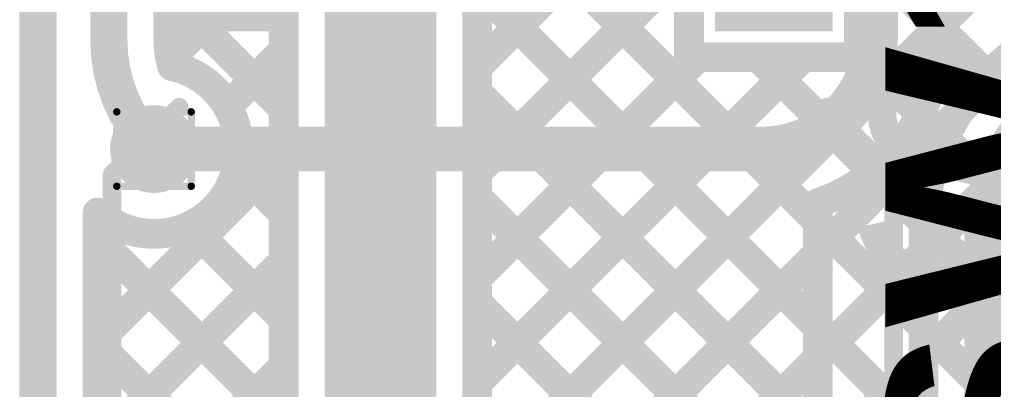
# Model space of a CAD drawing. Header units: inches. Extents: x -17 to 443, y -40 to 218.
# Drawn here: x 85.28 to 91.93, y 149.84 to 152.37 of the extents above; entities that cross this region are included whole.
import ezdxf

# ---------------------------------------------------------------- set-up
doc = ezdxf.new("R2010")
doc.units = ezdxf.units.IN
for name, color, linetype in [('Bottom Layer', 5, 'Continuous'), ('Drill Drawing', 1, 'Continuous'), ('Fabrication', 76, 'Continuous'), ('Top Layer', 1, 'Continuous'), ('Top Overlay', 2, 'Continuous'), ('Top Solder', 216, 'Continuous'), ('Via Holes', 16, 'Continuous')]:
    doc.layers.add(name, color=color, linetype=linetype)
doc.styles.add('Arial', font='', dxfattribs={"height": 0.2})
doc.styles.add('Arial Black_Bold', font='', dxfattribs={"height": 0.2})
doc.styles.get('Arial').set_extended_font_data('Arial')
doc.styles.get('Arial Black_Bold').set_extended_font_data('Arial Black', bold=True)

# ---------------------------------------------------------------- blocks, each defined once
blk = doc.blocks.new('TC_0522C_1_7_260G__87')
at = {"layer": 'Top Solder'}
for points in [[(2.3984, 2.2516), (3.6016, 2.2516), (3.6016, 1.4484), (2.3984, 1.4484)], [(2.3984, -1.4484), (3.6016, -1.4484), (3.6016, -2.2516), (2.3984, -2.2516)]]:
    blk.add_hatch(color=216, dxfattribs=at).paths.add_polyline_path(points)
at = {"layer": 'Top Overlay', "const_width": 0.127}
for points in [[(-1.4224, 2.667), (1.4224, 2.667)], [(1.4224, 2.667), (1.8796, 2.2098)], [(1.8796, -2.2098), (1.4224, -2.667)], [(-1.4224, -2.667), (1.4224, -2.667)]]:
    blk.add_lwpolyline(points, dxfattribs=at)
at = {"layer": 'Top Overlay', "const_width": 0.0635}
for points in [[(1.3906, 2.667, 1), (1.4542, 2.667, 1)], [(1.3906, 2.667, 1), (1.4542, 2.667, 1)], [(1.8478, 2.2098, 1), (1.9114, 2.2098, 1)], [(1.8478, -2.2098, 1), (1.9114, -2.2098, 1)], [(1.3906, -2.667, 1), (1.4542, -2.667, 1)], [(1.3906, -2.667, 1), (1.4542, -2.667, 1)]]:
    blk.add_lwpolyline(points, format="xyb", close=True, dxfattribs=at)

msp = doc.modelspace()

# ---------------------------------------------------------------- hatches: boundary and pattern name
at = {"layer": 'Bottom Layer'}
h = msp.add_hatch(color=5, dxfattribs=at)
edge = h.paths.add_edge_path()
edge.add_arc((86.1957, 151.4869), 0.3, 0, 360)
at = {"layer": 'Top Layer'}
h = msp.add_hatch(color=1, dxfattribs=at)
edge = h.paths.add_edge_path()
edge.add_arc((86.1957, 151.4869), 0.3, 0, 360)
at = {"layer": 'Via Holes'}
h = msp.add_hatch(color=7, dxfattribs=at)
edge = h.paths.add_edge_path()
edge.add_arc((86.1957, 151.4869), 0.15, 0, 360)

# ---------------------------------------------------------------- linework, layer by layer
at = {"layer": 'Bottom Layer'}
for points, const_width in [([(91.5535, 152.3231), (93.7187, 154.4884)], 0.2032), ([(90.7269, 150.7781), (93.6196, 153.6707)], 0.2032), ([(91.1217, 152.2647), (91.1217, 153.1427)], 0.3048), ([(90.7269, 150.0597), (93.6196, 152.9523)], 0.2032), ([(91.5535, 152.2647), (91.5535, 152.7563)], 0.2032), ([(91.5535, 152.3165), (93.7357, 150.1343)], 0.2032), ([(90.7269, 149.3412), (93.6196, 152.2339)], 0.2032), ([(91.4265, 151.7251), (93.7357, 149.4159)], 0.2032), ([(86.1957, 151.4869), (90.3438, 151.4869)], 0.3048), ([(90.7269, 148.6228), (93.6196, 151.5155)], 0.2032), ([(91.107, 151.3262), (93.7357, 148.6974)], 0.2032), ([(90.7269, 139.4971), (90.7269, 151.1173)], 0.2032), ([(90.7269, 150.9878), (93.7357, 147.979)], 0.2032), ([(90.7269, 150.2694), (93.7357, 147.2606)], 0.2032)]:
    msp.add_lwpolyline(points, dxfattribs=dict(at, const_width=const_width))
for points, const_width in [([(91.1217, 152.2647, -0.414214), (90.3438, 151.4869)], 0.3048), ([(91.5535, 152.2647, -0.322695), (90.7269, 151.1173)], 0.2032)]:
    msp.add_lwpolyline(points, format="xyb", dxfattribs=dict(at, const_width=const_width))
for points, const_width in [([(91.0455, 152.2647, 1), (91.1979, 152.2647, 1)], 0.1524), ([(91.0455, 152.2647, 1), (91.1979, 152.2647, 1)], 0.1524), ([(91.5027, 152.3231, 1), (91.6043, 152.3231, 1)], 0.1016), ([(91.5027, 152.3165, 1), (91.6043, 152.3165, 1)], 0.1016), ([(91.5027, 152.2647, 1), (91.6043, 152.2647, 1)], 0.1016), ([(91.5027, 152.2647, 1), (91.6043, 152.2647, 1)], 0.1016), ([(91.3757, 151.7251, 1), (91.4773, 151.7251, 1)], 0.1016), ([(86.1195, 151.4869, 1), (86.2719, 151.4869, 1)], 0.1524), ([(90.2676, 151.4869, 1), (90.42, 151.4869, 1)], 0.1524), ([(90.2676, 151.4869, 1), (90.42, 151.4869, 1)], 0.1524), ([(91.0562, 151.3262, 1), (91.1578, 151.3262, 1)], 0.1016), ([(90.6761, 151.1173, 1), (90.7777, 151.1173, 1)], 0.1016), ([(90.6761, 151.1173, 1), (90.7777, 151.1173, 1)], 0.1016), ([(90.6761, 150.9878, 1), (90.7777, 150.9878, 1)], 0.1016), ([(90.6761, 150.7781, 1), (90.7777, 150.7781, 1)], 0.1016), ([(90.6761, 150.2694, 1), (90.7777, 150.2694, 1)], 0.1016), ([(90.6761, 150.0597, 1), (90.7777, 150.0597, 1)], 0.1016)]:
    msp.add_lwpolyline(points, format="xyb", close=True, dxfattribs=dict(at, const_width=const_width))
at = {"layer": 'Drill Drawing', "const_width": 0.0508}
for points in [[(85.9417, 151.7409), (86.4497, 151.7409)], [(85.9417, 151.2329), (85.9417, 151.7409)], [(86.4497, 151.2329), (86.4497, 151.7409)], [(85.9417, 151.2329), (86.4497, 151.2329)]]:
    msp.add_lwpolyline(points, dxfattribs=at)
at = {"layer": 'Drill Drawing', "const_width": 0.0254}
for points in [[(85.929, 151.7409, 1), (85.9544, 151.7409, 1)], [(85.929, 151.7409, 1), (85.9544, 151.7409, 1)], [(86.437, 151.7409, 1), (86.4624, 151.7409, 1)], [(86.437, 151.7409, 1), (86.4624, 151.7409, 1)], [(85.929, 151.2329, 1), (85.9544, 151.2329, 1)], [(85.929, 151.2329, 1), (85.9544, 151.2329, 1)], [(86.437, 151.2329, 1), (86.4624, 151.2329, 1)], [(86.437, 151.2329, 1), (86.4624, 151.2329, 1)]]:
    msp.add_lwpolyline(points, format="xyb", close=True, dxfattribs=at)
at = {"layer": 'Top Layer'}
for points, const_width in [([(85.4045, 139.6823), (85.4045, 159.2401)], 0.254), ([(85.8871, 152.2318), (85.8871, 159.0283)], 0.254), ([(86.2935, 152.2318), (86.2935, 159.0283)], 0.2032), ([(87.7413, 141.8981), (87.7413, 157.0749)], 0.762), ([(87.0809, 147.6724), (87.0809, 156.3858)], 0.2032), ([(89.8475, 152.1136), (89.8475, 153.6724)], 0.2032), ([(88.4017, 141.8981), (88.4017, 153.4942)], 0.2032), ([(88.4017, 152.045), (89.8475, 153.4908)], 0.2032), ([(88.4017, 153.313), (91.4479, 150.2668)], 0.2032), ([(86.3061, 152.1047), (87.0809, 152.8795)], 0.2032), ([(88.4017, 151.3266), (89.8475, 152.7724)], 0.2032), ([(86.2935, 152.5475), (87.0809, 151.7601)], 0.2032), ([(88.4017, 152.5946), (91.4479, 149.5484)], 0.2032), ([(91.0063, 152.1136), (91.0063, 152.5749)], 0.2032), ([(88.4017, 149.1713), (91.7471, 152.5167)], 0.2032), ([(91.3532, 152.5167), (91.8837, 151.9863)], 0.2032), ([(86.6971, 151.7772), (87.0809, 152.161)], 0.2032), ([(91.0063, 152.1453), (91.591, 151.5606)], 0.2032), ([(88.4017, 150.6081), (89.9072, 152.1136)], 0.2032), ([(88.4017, 149.8897), (90.6256, 152.1136)], 0.2032), ([(89.8475, 152.1136), (91.0063, 152.1136)], 0.2032), ([(90.3195, 152.1136), (91.4496, 150.9836)], 0.2032), ([(88.4017, 151.8762), (91.4479, 148.83)], 0.2032), ([(88.4017, 148.4529), (91.6895, 151.7407)], 0.2032), ([(85.8109, 150.1726), (87.0809, 151.4426)], 0.2032), ([(86.7613, 151.3613), (87.0809, 151.0417)], 0.2032), ([(88.4017, 151.1578), (91.4479, 148.1116)], 0.2032), ([(85.8109, 139.6823), (85.8109, 151.0537)], 0.2032), ([(85.8109, 150.891), (85.9053, 150.9855)], 0.2032), ([(86.4418, 150.9624), (87.0809, 150.3233)], 0.2032), ([(91.4479, 143.36), (91.4479, 150.9117)], 0.2032), ([(91.8543, 143.36), (91.8543, 150.9117)], 0.254), ([(85.8109, 150.8749), (87.0809, 149.6049)], 0.2032), ([(88.4017, 147.7345), (91.4479, 150.7807)], 0.2032), ([(85.8109, 149.4542), (87.0809, 150.7242)], 0.2032), ([(88.4017, 150.4393), (91.4479, 147.3931)], 0.2032), ([(85.8109, 150.1564), (87.0809, 148.8864)], 0.2032), ([(88.4017, 147.016), (91.4479, 150.0622)], 0.2032), ([(85.8109, 148.7358), (87.0809, 150.0058)], 0.2032)]:
    msp.add_lwpolyline(points, dxfattribs=dict(at, const_width=const_width))
for points, const_width in [([(91.4479, 150.9117, -0.414214), (92.9908, 152.4546)], 0.2032), ([(86.1957, 151.4869, -0.198912), (85.8871, 152.2318)], 0.254), ([(86.3187, 152.0531, -0.070079), (86.2935, 152.2318)], 0.2032), ([(86.3187, 152.0531, -0.352852), (86.7751, 151.4869)], 0.2032), ([(91.8543, 150.9117, -0.414214), (92.9908, 152.0482)], 0.254), ([(86.7751, 151.4869, -0.646995), (85.8109, 151.0537)], 0.2032)]:
    msp.add_lwpolyline(points, format="xyb", dxfattribs=dict(at, const_width=const_width))
for points, const_width in [([(85.8236, 152.2318, 1), (85.9506, 152.2318, 1)], 0.127), ([(85.8236, 152.2318, 1), (85.9506, 152.2318, 1)], 0.127), ([(86.2427, 152.2318, 1), (86.3443, 152.2318, 1)], 0.1016), ([(86.2427, 152.2318, 1), (86.3443, 152.2318, 1)], 0.1016), ([(87.0301, 152.161, 1), (87.1317, 152.161, 1)], 0.1016), ([(90.9555, 152.1453, 1), (91.0571, 152.1453, 1)], 0.1016), ([(86.2553, 152.1047, 1), (86.3569, 152.1047, 1)], 0.1016), ([(89.7967, 152.1136, 1), (89.8983, 152.1136, 1)], 0.1016), ([(89.7967, 152.1136, 1), (89.8983, 152.1136, 1)], 0.1016), ([(89.8564, 152.1136, 1), (89.958, 152.1136, 1)], 0.1016), ([(90.2687, 152.1136, 1), (90.3703, 152.1136, 1)], 0.1016), ([(90.5748, 152.1136, 1), (90.6764, 152.1136, 1)], 0.1016), ([(90.9555, 152.1136, 1), (91.0571, 152.1136, 1)], 0.1016), ([(90.9555, 152.1136, 1), (91.0571, 152.1136, 1)], 0.1016), ([(86.2679, 152.0531, 1), (86.3695, 152.0531, 1)], 0.1016), ([(86.2679, 152.0531, 1), (86.3695, 152.0531, 1)], 0.1016), ([(88.3509, 152.045, 1), (88.4525, 152.045, 1)], 0.1016), ([(91.8329, 151.9863, 1), (91.9345, 151.9863, 1)], 0.1016), ([(88.3509, 151.8762, 1), (88.4525, 151.8762, 1)], 0.1016), ([(86.6463, 151.7772, 1), (86.7479, 151.7772, 1)], 0.1016), ([(87.0301, 151.7601, 1), (87.1317, 151.7601, 1)], 0.1016), ([(91.6387, 151.7407, 1), (91.7403, 151.7407, 1)], 0.1016), ([(91.5402, 151.5606, 1), (91.6418, 151.5606, 1)], 0.1016), ([(86.1322, 151.4869, 1), (86.2592, 151.4869, 1)], 0.127), ([(86.7243, 151.4869, 1), (86.8259, 151.4869, 1)], 0.1016), ([(86.7243, 151.4869, 1), (86.8259, 151.4869, 1)], 0.1016), ([(87.0301, 151.4426, 1), (87.1317, 151.4426, 1)], 0.1016), ([(86.7105, 151.3613, 1), (86.8121, 151.3613, 1)], 0.1016), ([(88.3509, 151.3266, 1), (88.4525, 151.3266, 1)], 0.1016), ([(88.3509, 151.1578, 1), (88.4525, 151.1578, 1)], 0.1016), ([(85.7601, 151.0537, 1), (85.8617, 151.0537, 1)], 0.1016), ([(85.7601, 151.0537, 1), (85.8617, 151.0537, 1)], 0.1016), ([(87.0301, 151.0417, 1), (87.1317, 151.0417, 1)], 0.1016), ([(85.8545, 150.9855, 1), (85.9561, 150.9855, 1)], 0.1016), ([(86.391, 150.9624, 1), (86.4926, 150.9624, 1)], 0.1016), ([(91.3988, 150.9836, 1), (91.5004, 150.9836, 1)], 0.1016), ([(85.7601, 150.891, 1), (85.8617, 150.891, 1)], 0.1016), ([(91.3971, 150.9117, 1), (91.4987, 150.9117, 1)], 0.1016), ([(91.3971, 150.9117, 1), (91.4987, 150.9117, 1)], 0.1016), ([(91.7908, 150.9117, 1), (91.9178, 150.9117, 1)], 0.127), ([(91.7908, 150.9117, 1), (91.9178, 150.9117, 1)], 0.127), ([(85.7601, 150.8749, 1), (85.8617, 150.8749, 1)], 0.1016), ([(91.3971, 150.7807, 1), (91.4987, 150.7807, 1)], 0.1016), ([(87.0301, 150.7242, 1), (87.1317, 150.7242, 1)], 0.1016), ([(88.3509, 150.6081, 1), (88.4525, 150.6081, 1)], 0.1016), ([(88.3509, 150.4393, 1), (88.4525, 150.4393, 1)], 0.1016), ([(87.0301, 150.3233, 1), (87.1317, 150.3233, 1)], 0.1016), ([(91.3971, 150.2668, 1), (91.4987, 150.2668, 1)], 0.1016), ([(85.7601, 150.1726, 1), (85.8617, 150.1726, 1)], 0.1016), ([(85.7601, 150.1564, 1), (85.8617, 150.1564, 1)], 0.1016), ([(91.3971, 150.0622, 1), (91.4987, 150.0622, 1)], 0.1016), ([(87.0301, 150.0058, 1), (87.1317, 150.0058, 1)], 0.1016), ([(88.3509, 149.8897, 1), (88.4525, 149.8897, 1)], 0.1016)]:
    msp.add_lwpolyline(points, format="xyb", close=True, dxfattribs=dict(at, const_width=const_width))

# ---------------------------------------------------------------- block references
at = {"rotation": 90}
msp.add_blockref('TC_0522C_1_7_260G__87', (88.5769, 149.893), dxfattribs=at)

# ---------------------------------------------------------------- texts
at = {"layer": 'Fabrication', "style": 'Arial'}
msp.add_text('Stiffener Area', height=1.524, dxfattribs=at).set_placement((90.9031, 150.5879))
at = {"layer": 'Top Overlay', "style": 'Arial Black_Bold'}
msp.add_text('SW1', height=1.27, rotation=90, dxfattribs=at).set_placement((92.4583, 148.9132))

doc.saveas('drawing.dxf')
